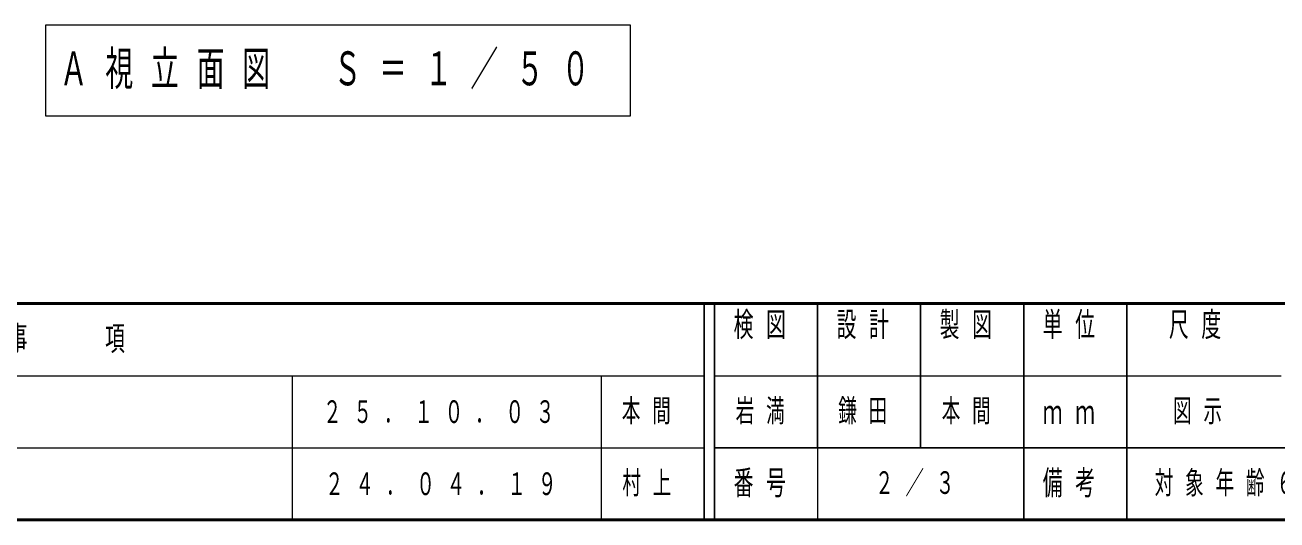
# Model space of a CAD drawing. Units: millimetres on the paper. Extents: x -385 to 0, y -594 to 267.
# Drawn here: x -309.4 to -187.9, y -297 to -248.9 of the extents above; entities that cross this region are included whole.
import ezdxf

# ---------------------------------------------------------------- set-up
doc = ezdxf.new("R2010")
doc.units = ezdxf.units.MM
for name, color, linetype, lineweight in [('1_50', 7, 'Continuous', 25), ('NAKAMURA図枠', 7, 'Continuous', 13), ('図面情報', 7, 'Continuous', 13)]:
    doc.layers.add(name, color=color, linetype=linetype, lineweight=lineweight)
doc.styles.add('ＭＳ ゴシック', font='')
doc.styles.get('ＭＳ ゴシック').set_extended_font_data('MS Gothic')

msp = doc.modelspace()

# ---------------------------------------------------------------- linework, layer by layer
at = {"layer": '1_50', "lineweight": 13}
for p, q in [((-307.453, -248.949), (-307.453, -257.749)), ((-250.653, -248.949), (-307.453, -248.949)), ((-250.653, -257.749), (-250.653, -248.949)), ((-307.453, -257.749), (-250.653, -257.749))]:
    msp.add_line(p, q, dxfattribs=at)
at = {"layer": 'NAKAMURA図枠', "lineweight": 50}
for p, q in [((-385, -276), (0, -276)), ((-385, -297), (0, -297))]:
    msp.add_line(p, q, dxfattribs=at)
at = {"layer": 'NAKAMURA図枠', "color": 211, "lineweight": 25}
for p, q in [((-243.5, -276), (-243.5, -297)), ((-242.5, -276), (-242.5, -297)), ((-232.5, -276), (-232.5, -290)), ((-222.5, -276), (-222.5, -290)), ((-212.5, -276), (-212.5, -297)), ((-202.5, -276), (-202.5, -290)), ((-242.5, -290), (0, -290))]:
    msp.add_line(p, q, dxfattribs=at)
at = {"layer": 'NAKAMURA図枠'}
for p, q in [((-385, -283), (-243.5, -283)), ((-283.5, -283), (-283.5, -297)), ((-253.5, -283), (-253.5, -297)), ((-242.5, -283), (-187.5, -283)), ((-385, -290), (-243.5, -290)), ((-232.5, -290), (-232.5, -297))]:
    msp.add_line(p, q, dxfattribs=at)
at = {"layer": 'NAKAMURA図枠', "lineweight": 25}
msp.add_line((-202.5, -290), (-202.5, -297), dxfattribs=at)

# ---------------------------------------------------------------- texts
at = {"layer": '1_50', "insert": (-306.053, -253.349), "char_height": 3.299, "attachment_point": 4, "style": 'ＭＳ ゴシック'}
msp.add_mtext('\\T1.64;\\W0.6;Ａ視立面図\u3000Ｓ＝１／５０', dxfattribs=at)
at = {"layer": 'NAKAMURA図枠', "color": 4, "char_height": 2.346, "style": 'ＭＳ ゴシック'}
for s, insert, attachment_point in [('\\T1.64;\\W0.6;検図', (-237.5, -276.833), 2), ('\\T1.64;\\W0.6;設計', (-227.5, -276.833), 2), ('\\T1.64;\\W0.6;製図', (-217.5, -276.833), 2), ('\\T1.64;\\W0.6;単位', (-207.5, -276.833), 2), ('\\T1.64;\\W0.6;尺度', (-195.25, -276.833), 2), ('\\T1.64;\\W0.6;改\u3000\u3000訂\u3000\u3000事\u3000\u3000項', (-314.25, -279.5), 5), ('\\T1.64;\\W0.6;ｍｍ', (-207.5, -286.5), 5), ('\\T1.64;\\W0.6;番号', (-237.5, -293.5), 5), ('\\T1.64;\\W0.6;備考', (-207.5, -293.5), 5)]:
    msp.add_mtext(s, dxfattribs=dict(at, insert=insert, attachment_point=attachment_point))
at = {"layer": '図面情報', "char_height": 2.199, "style": 'ＭＳ ゴシック'}
for s, insert, attachment_point in [('\\T1.64;\\W0.6;２５．１０．０３', (-280.5, -286.5), 4), ('\\T1.64;\\W0.6;本間', (-251.5, -286.5), 4), ('\\T1.64;\\W0.6;岩満', (-237.5, -286.5), 5), ('\\T1.64;\\W0.6;鎌田', (-230.5, -286.5), 4), ('\\T1.64;\\W0.6;本間', (-217.5, -286.5), 5), ('\\T1.64;\\W0.6;図示', (-198, -286.5), 4), ('\\T1.64;\\W0.6;２４．０４．１９', (-268.5, -293.5), 5), ('\\T1.64;\\W0.6;村上', (-248.5, -293.5), 5), ('\\T1.64;\\W0.6;２／３', (-222.5, -293.5), 5), ('\\T1.64;\\W0.6;対象年齢６～１２才', (-186.5, -293.5), 5)]:
    msp.add_mtext(s, dxfattribs=dict(at, insert=insert, attachment_point=attachment_point))

doc.saveas('drawing.dxf')
